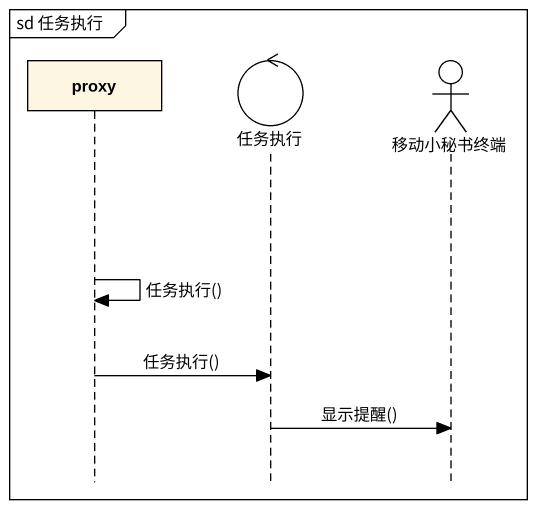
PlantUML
@startuml
mainframe sd 任务执行
hide footbox
participant proxy
control 任务执行
actor 移动小秘书终端

proxy -> proxy : 任务执行()
proxy -> 任务执行 : 任务执行()
任务执行 -> 移动小秘书终端 : 显示提醒()
@enduml
